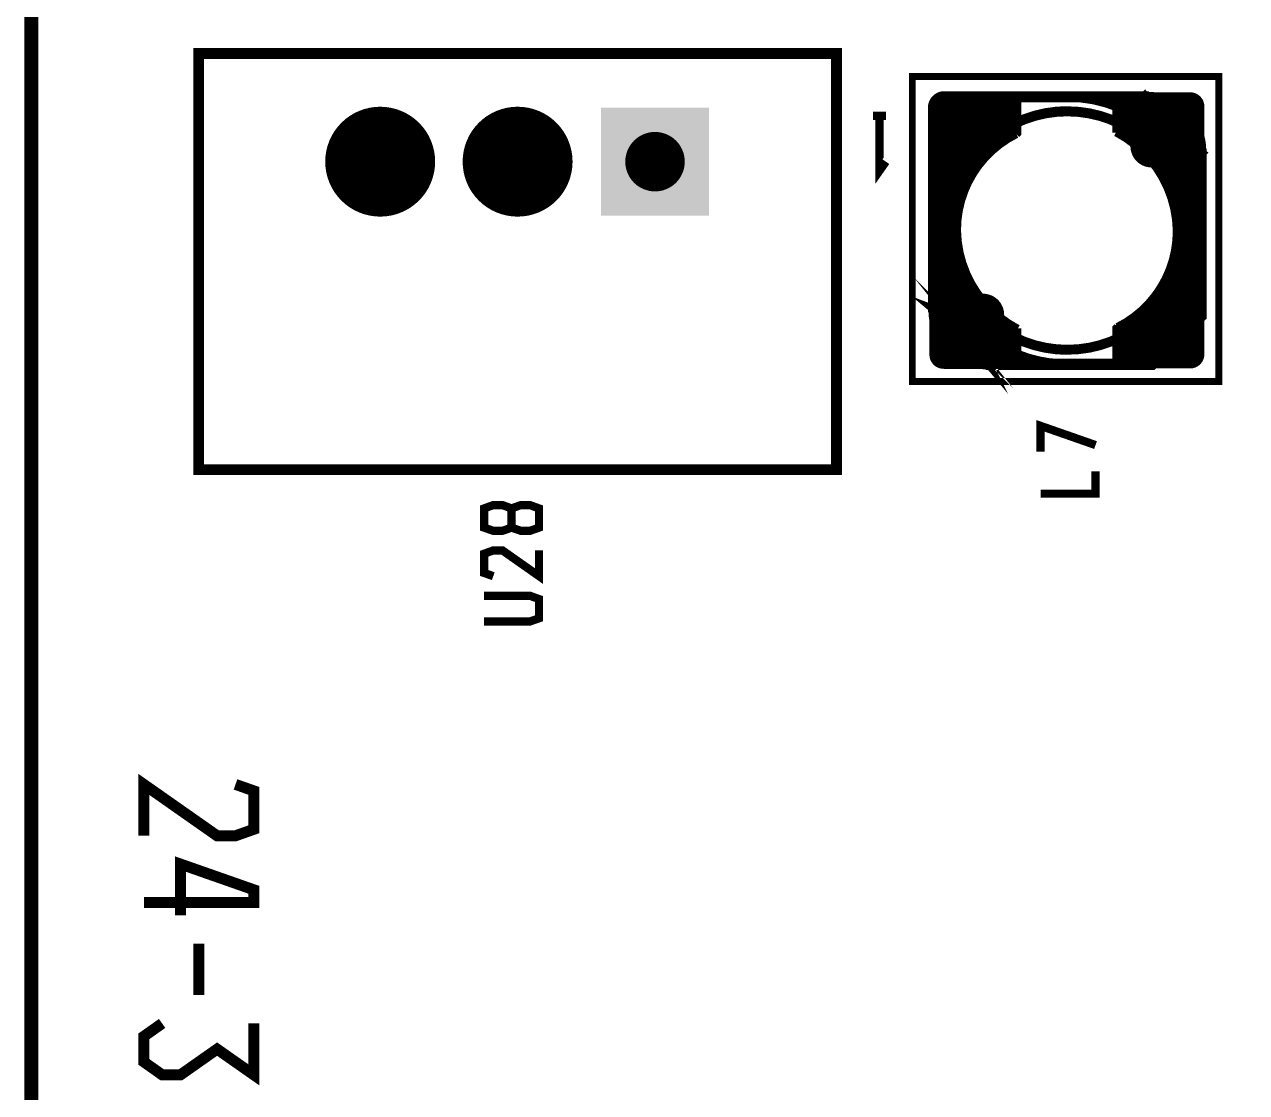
# Model space of a CAD drawing. Extents: x -7 to 310, y -94 to 128.
# Drawn here: x 164.64 to 187.23, y 8.69 to 28.44 of the extents above; entities that cross this region are included whole.
import ezdxf

# ---------------------------------------------------------------- set-up
doc = ezdxf.new("R2010")
doc.units = 0
doc.header["$MEASUREMENT"] = 0
doc.layers.get('0').update_dxf_attribs({"linetype": 'CONTINUOUS'})
for name, color, linetype in [('22-304-2_DRL', 1, 'CONTINUOUS'), ('22-304-2_SMB', 254, 'CONTINUOUS'), ('22-304-2_SSB', 1, 'CONTINUOUS'), ('THRUHOLE_TAP', 7, 'CONTINUOUS')]:
    doc.layers.add(name, color=color, linetype=linetype)

# ---------------------------------------------------------------- blocks, each defined once
blk = doc.blocks.new('ROUND_16')
at = {"const_width": 0.54991}
blk.add_lwpolyline([(-0.274954, 0, 1), (0.274954, 0, 1)], format="xyb", close=True, dxfattribs=at)
blk = doc.blocks.new('SQUARE_10')
blk.add_solid([(0.99949, 0.99949), (0.99949, -0.99949), (-0.99949, 0.99949), (-0.99949, -0.99949)])
blk = doc.blocks.new('ROUND_33')
at = {"const_width": 1.016}
blk.add_lwpolyline([(-0.508, 0, 1), (0.508, 0, 1)], format="xyb", close=True, dxfattribs=at)

msp = doc.modelspace()

# ---------------------------------------------------------------- linework, layer by layer
at = {"layer": '22-304-2_DRL', "const_width": 0.254}
msp.add_lwpolyline([(164.7624520980064, -5.729681991095035), (164.7624520980064, 83.27191800890495), (167.7621920980064, 86.27165800890498), (189.2607520980064, 86.27165800890498), (197.2617520980064, 94.27011800890494), (197.2617520980064, 120.269558008905), (205.2627520980064, 128.270558008905), (269.0624720980064, 128.270558008905), (277.0609320980064, 120.269558008905), (277.0609320980064, 94.27011800890494), (285.0619320980064, 86.27165800890498), (306.5604920980064, 86.27165800890498), (309.5602320980064, 83.27191800890495), (309.5602320980064, 22.27127800890496), (286.5605320980064, -0.7284219910950469)], dxfattribs=at)
at = {"layer": '22-304-2_SMB', "const_width": 0.127}
for points in [[(181.4273920980064, 26.91693800890496, -0.4142136), (181.6255120980064, 27.11505800890497)], [(186.1848120980064, 27.12521800890497, -0.4142136), (186.3829320980064, 26.92709800890496)], [(181.8845920980064, 24.64109800890496, -0.2848582), (182.9767920980064, 26.40639800890496)], [(184.8081320980064, 26.43941800890497, -0.2736465), (185.9257320980064, 24.63601800890495)], [(183.0021920980064, 22.82499800890496, -0.2736465), (181.8845920980064, 24.62839800890497)], [(185.9257320980064, 24.62077800890496, -0.2843909), (184.8335320980064, 22.85801800890496)], [(181.6255120980064, 22.13919800890496, -0.4142136), (181.4273920980064, 22.33731800890496)], [(186.3829320980064, 22.34493800890496, -0.4142136), (186.1848120980064, 22.14681800890496)]]:
    msp.add_lwpolyline(points, format="xyb", dxfattribs=at)
for points in [[(181.5289920980064, 27.08965800890496), (181.5289920980064, 22.16459800890496)], [(181.6255120980064, 27.11759800890496), (181.6305920980064, 27.11753400890495)], [(181.6305920980064, 27.11759800890496), (183.0021920980064, 27.11759800890496), (183.0021920980064, 26.43179800890496), (182.9767920980064, 26.40639800890496)], [(181.6432920980064, 27.11759800890496), (181.6432920980064, 22.13919800890496)], [(181.7575920980064, 27.11759800890496), (181.7575920980064, 22.13919800890496)], [(181.8718920980064, 27.11759800890496), (181.8718920980064, 22.13919800890496)], [(181.9861920980064, 27.11759800890496), (181.9861920980064, 25.26593800890495)], [(182.1004920980064, 27.11759800890496), (182.1004920980064, 25.53771800890496)], [(182.2147920980064, 27.11759800890496), (182.2147920980064, 25.73329800890497)], [(182.3290920980064, 27.11759800890496), (182.3290920980064, 25.88823800890496)], [(182.4433920980064, 27.11759800890496), (182.4433920980064, 26.01523800890496)], [(182.5576920980064, 27.11759800890496), (182.5576920980064, 26.12445800890497)], [(182.6719920980064, 27.11759800890496), (182.6719920980064, 26.21589800890496)], [(182.7862920980064, 27.11759800890496), (182.7862920980064, 26.29717800890496)], [(182.9005920980064, 27.11759800890496), (182.9005920980064, 26.36575800890496)], [(184.8081320980064, 27.12521800890497), (186.1797320980064, 27.12521800890497)], [(184.8081320980064, 27.12521800890497), (184.8081320980064, 26.43941800890497)], [(184.8081320980064, 27.04901800890497), (186.3397520980064, 27.04901800890497)], [(184.9097320980064, 27.12521800890497), (184.9097320980064, 26.38099800890495)], [(185.0240320980064, 27.12521800890497), (185.0240320980064, 26.30987800890496)], [(185.1383320980064, 27.12521800890497), (185.1383320980064, 26.22351800890496)], [(185.2526320980064, 27.12521800890497), (185.2526320980064, 26.12699800890496)], [(185.3669320980064, 27.12521800890497), (185.3669320980064, 26.01269800890496)], [(185.4812320980064, 27.12521800890497), (185.4812320980064, 25.88061800890496)], [(185.5955320980064, 27.12521800890497), (185.5955320980064, 25.71805800890496)], [(185.7098320980064, 27.12521800890497), (185.7098320980064, 25.51739800890496)], [(185.8241320980064, 27.12521800890497), (185.8241320980064, 25.23799800890497)], [(185.9384320980064, 27.12521800890497), (185.9384320980064, 22.14681800890496)], [(186.0527320980064, 27.12521800890497), (186.0527320980064, 22.14681800890496)], [(186.1670320980064, 27.12521800890497), (186.1670320980064, 22.14681800890496)], [(186.1797320980064, 27.12521800890497), (186.1848020980064, 27.12502200890496)], [(186.2813320980064, 27.09981800890496), (186.2813320980064, 22.17221800890496)], [(181.4273920980064, 26.92709800890496), (183.0021920980064, 26.92709800890496)], [(181.4273920980064, 26.91693800890496), (181.4273920980064, 26.91439800890495)], [(181.4273920980064, 26.91439800890495), (181.4273920980064, 22.34239800890496)], [(181.4705720980064, 27.04139800890496), (183.0021920980064, 27.04139800890496)], [(184.8081320980064, 26.93471800890497), (186.3829320980064, 26.93471800890497)], [(184.8081320980064, 26.82041800890497), (186.3829320980064, 26.82041800890497)], [(186.3829320980064, 26.92709800890496), (186.3829320980064, 26.92201800890496)], [(186.3829320980064, 26.92201800890496), (186.3829320980064, 22.35001800890495)], [(181.4273920980064, 26.81279800890496), (183.0021920980064, 26.81279800890496)], [(181.4273920980064, 26.69849800890496), (183.0021920980064, 26.69849800890496)], [(184.8081320980064, 26.70611800890497), (186.3829320980064, 26.70611800890497)], [(181.4273920980064, 26.58419800890496), (183.0021920980064, 26.58419800890496)], [(181.4273920980064, 26.46989800890496), (183.0021920980064, 26.46989800890496)], [(184.8081320980064, 26.59181800890497), (186.3829320980064, 26.59181800890497)], [(184.8081320980064, 26.47751800890497), (186.3829320980064, 26.47751800890497)], [(181.4273920980064, 26.35559800890496), (182.8802720980064, 26.35559800890496)], [(181.4273920980064, 26.24129800890496), (182.7024720980064, 26.24129800890496)], [(184.9427520980064, 26.36321800890497), (186.3829320980064, 26.36321800890497)], [(185.1078520980064, 26.24891800890497), (186.3829320980064, 26.24891800890497)], [(181.4273920980064, 26.12699800890496), (182.5576920980064, 26.12699800890496)], [(181.4273920980064, 26.01269800890496), (182.4383120980064, 26.01269800890496)], [(185.2450120980064, 26.13461800890497), (186.3829320980064, 26.13461800890497)], [(185.3618520980064, 26.02031800890497), (186.3829320980064, 26.02031800890497)], [(181.4273920980064, 25.89839800890496), (182.3367120980064, 25.89839800890496)], [(181.4273920980064, 25.78409800890496), (182.2478120980064, 25.78409800890496)], [(185.4609120980064, 25.90601800890497), (186.3829320980064, 25.90601800890497)], [(185.5472720980064, 25.79171800890497), (186.3829320980064, 25.79171800890497)], [(181.4273920980064, 25.66979800890496), (182.1741520980064, 25.66979800890496)], [(181.4273920980064, 25.55549800890496), (182.1081120980064, 25.55549800890496)], [(185.6209320980064, 25.67741800890497), (186.3829320980064, 25.67741800890497)], [(185.6869720980064, 25.56311800890496), (186.3829320980064, 25.56311800890496)], [(181.4273920980064, 25.44119800890496), (182.0522320980064, 25.44119800890496)], [(181.4273920980064, 25.32689800890496), (182.0065120980064, 25.32689800890496)], [(185.7428520980064, 25.44881800890496), (186.3829320980064, 25.44881800890496)], [(185.7911120980064, 25.33451800890496), (186.3829320980064, 25.33451800890496)], [(181.4273920980064, 25.21259800890496), (181.9684120980064, 25.21259800890496)], [(181.4273920980064, 25.09829800890496), (181.9379320980064, 25.09829800890496)], [(185.8292120980064, 25.22021800890496), (186.3829320980064, 25.22021800890496)], [(185.8622320980064, 25.10591800890496), (186.3829320980064, 25.10591800890496)], [(181.4273920980064, 24.98399800890496), (181.9150720980064, 24.98399800890496)], [(181.4273920980064, 24.86969800890496), (181.8972920980064, 24.86969800890496)], [(185.8876320980064, 24.99161800890496), (186.3829320980064, 24.99161800890496)], [(185.9079520980064, 24.87731800890496), (186.3829320980064, 24.87731800890496)], [(181.4273920980064, 24.75539800890496), (181.8871320980064, 24.75539800890496)], [(181.4273920980064, 24.64109800890496), (181.8845920980064, 24.64109800890496)], [(181.8845920980064, 24.62839800890497), (181.8847140980064, 24.64109800890496)], [(185.9206520980064, 24.76301800890496), (186.3829320980064, 24.76301800890496)], [(185.9257320980064, 24.64871800890496), (186.3829320980064, 24.64871800890496)], [(185.9257320980064, 24.63601800890495), (185.9257900980064, 24.62077800890496)], [(181.4273920980064, 24.52679800890496), (181.8896720980064, 24.52679800890496)], [(181.4273920980064, 24.41249800890496), (181.8998320980064, 24.41249800890496)], [(185.9155720980064, 24.42011800890496), (186.3829320980064, 24.42011800890496)], [(185.9231920980064, 24.53441800890496), (186.3829320980064, 24.53441800890496)], [(181.4273920980064, 24.29819800890496), (181.9176120980064, 24.29819800890496)], [(181.4273920980064, 24.18389800890496), (181.9404720980064, 24.18389800890496)], [(185.8774720980064, 24.19151800890496), (186.3829320980064, 24.19151800890496)], [(185.9003320980064, 24.30581800890496), (186.3829320980064, 24.30581800890496)], [(181.4273920980064, 24.06959800890496), (181.9734920980064, 24.06959800890496)], [(181.4273920980064, 23.95529800890496), (182.0115920980064, 23.95529800890496)], [(181.9861920980064, 24.02641800890495), (181.9861920980064, 22.13919800890496)], [(185.8139720980064, 23.96291800890496), (186.3829320980064, 23.96291800890496)], [(185.8241320980064, 23.99847800890495), (185.8241320980064, 22.14681800890496)], [(185.8495320980064, 24.07721800890496), (186.3829320980064, 24.07721800890496)], [(181.4273920980064, 23.84099800890496), (182.0573120980064, 23.84099800890496)], [(181.4273920980064, 23.72669800890496), (182.1106520980064, 23.72669800890496)], [(182.1004920980064, 23.74701800890496), (182.1004920980064, 22.13919800890496)], [(185.7098320980064, 23.72415800890496), (185.7098320980064, 22.14681800890496)], [(185.7149120980064, 23.73431800890496), (186.3829320980064, 23.73431800890496)], [(185.7682520980064, 23.84861800890496), (186.3829320980064, 23.84861800890496)], [(181.4273920980064, 23.61239800890496), (182.1741520980064, 23.61239800890496)], [(181.4273920980064, 23.49809800890496), (182.2452720980064, 23.49809800890496)], [(182.2147920980064, 23.54381800890496), (182.2147920980064, 22.13919800890496)], [(185.5802920980064, 23.50571800890496), (186.3829320980064, 23.50571800890496)], [(185.5955320980064, 23.53111800890495), (185.5955320980064, 22.14681800890496)], [(185.6514120980064, 23.62001800890496), (186.3829320980064, 23.62001800890496)], [(181.4273920980064, 23.38379800890496), (182.3290920980064, 23.38379800890496)], [(181.4273920980064, 23.26949800890496), (182.4256120980064, 23.26949800890496)], [(182.3290920980064, 23.38379800890496), (182.3290920980064, 22.13919800890496)], [(182.4433920980064, 23.25171800890496), (182.4433920980064, 22.13919800890496)], [(185.3669320980064, 23.24663800890497), (185.3669320980064, 22.14681800890496)], [(185.3948720980064, 23.27711800890496), (186.3829320980064, 23.27711800890496)], [(185.4812320980064, 23.37617800890496), (185.4812320980064, 22.14681800890496)], [(185.4939320980064, 23.39141800890496), (186.3829320980064, 23.39141800890496)], [(181.4273920980064, 23.15519800890496), (182.5373720980064, 23.15519800890496)], [(181.4273920980064, 23.04089800890496), (182.6694520980064, 23.04089800890496)], [(182.5576920980064, 23.13741800890496), (182.5576920980064, 22.13919800890496)], [(182.6719920980064, 23.03835800890496), (182.6719920980064, 22.13919800890496)], [(185.1383320980064, 23.04597800890495), (185.1383320980064, 22.14681800890496)], [(185.1408720980064, 23.04851800890496), (186.3829320980064, 23.04851800890496)], [(185.2526320980064, 23.13995800890496), (185.2526320980064, 22.14681800890496)], [(185.2805720980064, 23.16281800890496), (186.3829320980064, 23.16281800890496)], [(181.4273920980064, 22.92659800890496), (182.8294720980064, 22.92659800890496)], [(181.4273920980064, 22.81229800890496), (183.0021920980064, 22.81229800890496)], [(182.7862920980064, 22.95453800890496), (182.7862920980064, 22.13919800890496)], [(182.9005920980064, 22.88087800890496), (182.9005920980064, 22.13919800890496)], [(183.0021920980064, 22.82499800890496), (183.0021920980064, 22.13919800890496)], [(184.8335320980064, 22.85801800890496), (184.8081320980064, 22.83261800890496), (184.8081320980064, 22.14681800890496), (186.1797320980064, 22.14681800890496), (186.1848120980064, 22.14681800890496)], [(184.8081320980064, 22.81991800890496), (186.3829320980064, 22.81991800890496)], [(184.9097320980064, 22.89865800890496), (184.9097320980064, 22.14681800890496)], [(184.9732320980064, 22.93421800890496), (186.3829320980064, 22.93421800890496)], [(185.0240320980064, 22.96723800890496), (185.0240320980064, 22.14681800890496)], [(181.4273920980064, 22.69799800890496), (183.0021920980064, 22.69799800890496)], [(181.4273920980064, 22.58369800890496), (183.0021920980064, 22.58369800890496)], [(184.8081320980064, 22.70561800890496), (186.3829320980064, 22.70561800890496)], [(184.8081320980064, 22.59131800890496), (186.3829320980064, 22.59131800890496)], [(181.4273920980064, 22.46939800890496), (183.0021920980064, 22.46939800890496)], [(181.4273920980064, 22.35509800890496), (183.0021920980064, 22.35509800890496)], [(181.4273920980064, 22.33731800890496), (181.4274560980064, 22.34239800890496)], [(184.8081320980064, 22.47701800890496), (186.3829320980064, 22.47701800890496)], [(184.8081320980064, 22.36271800890496), (186.3829320980064, 22.36271800890496)], [(186.3829320980064, 22.35001800890495), (186.3829960980064, 22.34493800890496)], [(181.4527920980064, 22.24079800890496), (183.0021920980064, 22.24079800890496)], [(181.6255120980064, 22.13919800890496), (181.6305920980064, 22.13919800890496)], [(181.6305920980064, 22.13919800890496), (183.0021920980064, 22.13919800890496)], [(184.8081320980064, 22.24841800890496), (186.3575320980064, 22.24841800890496)]]:
    msp.add_lwpolyline(points, dxfattribs=at)
at = {"layer": '22-304-2_SSB'}
for points, const_width in [([(179.6468520980064, 27.90499800890495), (179.6468520980064, 20.21133800890496), (167.8561720980064, 20.21133800890496), (167.8561720980064, 27.90499800890495), (179.6468520980064, 27.90499800890495)], 0.20066), ([(186.7131320980064, 27.48081800890496), (181.0489320980064, 27.48081800890496), (181.0489320980064, 21.84201800890496), (186.7131320980064, 21.84201800890496), (186.7131320980064, 27.48081800890496)], 0.127), ([(181.6229720980064, 27.08965800890496), (182.8599520980064, 27.08965800890496), (182.8599520980064, 26.71881800890496)], 0.1524), ([(181.6382120980064, 27.13283800890495), (185.3466120980064, 27.13283800890495), (185.3466120980064, 27.07949800890496), (181.6255120980064, 27.07949800890496)], 0.1524), ([(181.6382120980064, 27.13283800890495), (181.6382120980064, 27.12267800890496)], 0.1524), ([(182.8929720980064, 26.69849800890496), (182.8929720980064, 27.12267800890496), (181.6382120980064, 27.12267800890496)], 0.1524), ([(183.9140520980064, 27.12267800890496), (183.9140520980064, 27.08965800890496), (183.9165920980064, 27.08965800890496)], 0.1524), ([(184.8335320980064, 26.61467800890496), (185.3466120980064, 27.13029800890496), (185.8317520980064, 26.54863800890496), (186.4108720980064, 26.06603800890495), (185.8977920980064, 25.55295800890497)], 0.1524), ([(185.9054120980064, 25.60883800890495), (186.3600720980064, 26.06349800890496), (185.8063520980064, 26.52831800890496), (185.3466120980064, 27.07949800890496), (184.8919520980064, 26.62483800890496)], 0.1524), ([(185.3237520980064, 27.12013800890496), (185.3923320980064, 27.12246000890497)], 0.1524), ([(185.3237520980064, 27.12013800890496), (185.3339120980064, 27.09219800890496), (185.8063520980064, 26.52577800890496), (185.8317520980064, 26.54863800890496), (185.3618520980064, 27.10997800890496)], 0.1524), ([(186.3854720980064, 26.06603800890495), (186.3829320980064, 26.06857800890496), (185.8190520980064, 26.53847800890496), (185.3466120980064, 27.10235800890496), (185.3466120980064, 27.10489800890495), (185.3618520980064, 27.10997800890496), (185.3694720980064, 27.08965800890496)], 0.1524), ([(185.3466120980064, 27.10489800890495), (185.3923320980064, 27.10489800890495)], 0.1524), ([(185.3694720980064, 27.08965800890496), (185.3922960980064, 27.08885600890495)], 0.1524), ([(181.4654920980064, 26.90677800890496), (181.4654920980064, 23.19837800890495), (181.4121520980063, 23.19837800890495), (181.4121520980063, 26.90677800890496)], 0.1524), ([(181.4223120980064, 26.90931800890496), (181.4223120980064, 25.61645800890496), (181.8185520980064, 25.61645800890496), (181.8185520980064, 25.64947800890496), (181.4553320980064, 25.64947800890496), (181.4553320980064, 26.91947800890496)], 0.1524), ([(185.0621320980064, 26.80517800890496), (185.0773720980064, 26.83565800890496)], 0.1524), ([(180.3224920980064, 26.75183800890495), (180.5587120980064, 26.75183800890495)], 0.1524), ([(180.4393320980064, 26.75183800890495), (180.4393320980064, 25.73583800890496), (180.5587120980064, 25.90601800890497)], 0.1524), ([(185.2500920980064, 25.99237800890496), (185.2729520980064, 25.96697800890496), (185.8317520980064, 26.52577800890496), (185.8063520980064, 26.55117800890496), (185.2500920980064, 25.99237800890496)], 0.1524), ([(186.3702320980064, 26.09143800890496), (185.8292120980064, 26.55117800890496), (185.8063520980064, 26.52577800890496), (186.3727720980064, 26.05333800890496), (186.4007120980064, 26.04063800890496)], 0.1524), ([(185.6564920980064, 25.97967800890495), (185.6768120980064, 25.95427800890496), (185.6641120980064, 25.94157800890495)], 0.1524), ([(185.6539520980064, 25.95681800890496), (185.6793520980063, 25.97713800890496)], 0.1524), ([(185.6641120980064, 25.94157800890495), (185.6768120980064, 25.95427800890496)], 0.1524), ([(186.3626120980064, 23.05867800890496), (186.3626120980064, 26.06603800890495), (186.4134120980064, 26.06603800890495), (186.4134120980064, 23.03581800890495)], 0.1524), ([(186.3702320980064, 26.11175800890496), (186.3700240980064, 26.09144200890496)], 0.1524), ([(186.3854720980064, 26.11175800890496), (186.3844240980064, 26.06608600890496)], 0.1524), ([(186.4032520980064, 26.10921800890496), (186.4009240980064, 26.04062200890496)], 0.1524), ([(186.1187720980064, 25.79171800890497), (186.0882920980064, 25.77647800890496), (186.1517920980064, 25.65201800890496), (186.1695720980064, 25.60883800890495), (186.1873520980064, 25.56565800890496), (186.2051320980064, 25.52247800890495), (186.2229120980064, 25.47929800890496), (186.2381520980064, 25.43357800890496), (186.2533920980064, 25.39039800890497), (186.2660920980064, 25.34467800890496), (186.2787920980064, 25.29895800890496), (186.2914920980064, 25.25323800890496), (186.3041920980064, 25.20751800890496), (186.3143520980064, 25.16179800890497), (186.3397520980064, 25.02209800890496), (186.3473720980064, 24.97383800890496), (186.3549920980064, 24.92557800890496), (186.3600720980064, 24.87731800890496), (186.3702320980064, 24.63347800890496), (186.3676920980064, 24.49885800890496), (186.3626120980064, 24.41249800890496), (186.3575320980064, 24.36677800890496), (186.3524520980064, 24.32359800890497), (186.3067320980064, 24.06959800890496), (186.2965720980064, 24.02895800890497), (186.2864120980064, 23.98577800890496), (186.2356120980064, 23.82321800890496), (186.2203720980064, 23.78511800890496), (186.2051320980064, 23.74447800890496), (186.1898920980064, 23.70637800890496), (186.1390920980064, 23.58953800890497), (186.1695720980064, 23.57683800890496), (186.1873520980064, 23.61493800890496), (186.2203720980064, 23.69367800890495), (186.2381520980064, 23.73177800890495), (186.2508520980064, 23.77241800890496), (186.2660920980064, 23.81305800890496), (186.3168920980064, 23.97815800890496), (186.3295920980064, 24.01879800890497), (186.3397520980064, 24.06197800890496), (186.3473720980064, 24.10515800890497), (186.3575320980064, 24.14833800890496), (186.3727720980064, 24.23215800890496), (186.3803920980064, 24.27787800890496), (186.3854720980064, 24.32105800890496), (186.3905520980064, 24.36423800890496), (186.3956320980064, 24.40995800890497), (186.4007120980064, 24.49885800890496), (186.4032520980064, 24.63347800890496), (186.3930920980064, 24.87985800890496), (186.3880120980064, 24.93065800890496), (186.3803920980064, 24.97891800890496), (186.3727720980064, 25.02717800890495), (186.3245120980064, 25.26339800890496), (186.3118120980064, 25.30911800890496), (186.2991120980064, 25.35483800890496), (186.2838720980064, 25.40055800890497), (186.2686320980064, 25.44627800890495), (186.2178320980064, 25.57835800890496), (186.2000520980064, 25.62153800890496), (186.1797320980064, 25.66471800890496), (186.1187720980064, 25.79171800890497)], 0.1524), ([(181.8033120980064, 25.63931800890497), (181.8337920980064, 25.62407800890496)], 0.1524), ([(181.4553320980064, 24.63347800890496), (181.4223120980064, 24.63347800890496)], 0.1524), ([(181.4223120980064, 24.62839800890497), (181.4223160980064, 24.63347800890496)], 0.1524), ([(181.4553320980064, 24.62839800890497), (181.4553360980064, 24.63347800890496)], 0.1524), ([(181.4400920980064, 23.19837800890495), (181.4426320980064, 23.19583800890496), (182.0065120980064, 22.72593800890496), (181.9963520980064, 22.73863800890496), (182.0192120980064, 22.71577800890496), (182.5780120980064, 23.27457800890495), (182.5526120980064, 23.29743800890496), (181.9963520980064, 22.73863800890496)], 0.1524), ([(181.9963520980064, 22.71323800890497), (181.4172320980064, 23.19837800890495), (181.9303120980064, 23.71145800890496), (181.9480920980064, 23.67335800890496)], 0.1524), ([(181.9201520980064, 23.65557800890495), (181.4654920980064, 23.20091800890496), (182.0166720980064, 22.73863800890496), (182.4814920980064, 22.18491800890496), (182.9361520980063, 22.63957800890496)], 0.1524), ([(181.7067920980064, 23.47269800890496), (181.7372720980064, 23.48793800890496)], 0.1524), ([(184.9402120980064, 22.54051800890495), (184.8894120980064, 22.54051800890495), (184.8894120980064, 22.13157800890497), (185.4939320980064, 22.13157800890497), (186.4134120980064, 23.03581800890495), (186.4134120980064, 23.60985800890496), (185.9663720980064, 23.60985800890496), (185.9308120980064, 23.54127800890495), (185.9003320980064, 23.48793800890496), (185.8063520980064, 23.33553800890496), (185.7707920980064, 23.28727800890496), (185.6590320980064, 23.14503800890496), (185.6209320980064, 23.09931800890496), (185.5802920980064, 23.05613800890497), (185.5371120980064, 23.01295800890496), (185.4939320980064, 22.97231800890496), (185.4507520980064, 22.93167800890495), (185.4050320980064, 22.89103800890496), (185.3135920980064, 22.81483800890496), (185.2653320980064, 22.77927800890495), (185.0646720980064, 22.64719800890497), (185.0113320980064, 22.61925800890496), (184.9579920980064, 22.58877800890497), (184.9046520980064, 22.56337800890496), (184.9275120980064, 22.51765800890496), (185.0367320980064, 22.57353800890496), (185.0900720980064, 22.60401800890496), (185.2958120980064, 22.73863800890496), (185.3440720980064, 22.77419800890496), (185.5752120980064, 22.97739800890496), (185.6183920980064, 23.02057800890496), (185.6590320980064, 23.06629800890497), (185.6996720980064, 23.11201800890495), (185.7377720980064, 23.16027800890495), (185.7758720980064, 23.20853800890497), (185.8825520980064, 23.35839800890496), (185.9155720980064, 23.40919800890497), (185.9460520980064, 23.46253800890496), (185.9765320980064, 23.51587800890496), (185.9968520980064, 23.55651800890496), (186.3626120980064, 23.55651800890496), (186.3626120980064, 23.05867800890496), (185.4736120980064, 22.18491800890496), (184.9402120980064, 22.18491800890496), (184.9402120980064, 22.54051800890495)], 0.1524), ([(181.4553320980064, 23.17551800890496), (181.4350120980064, 23.18313800890496), (181.9963520980064, 22.71323800890497), (182.0065120980064, 22.72593800890496), (182.4764120980064, 22.16205800890496), (182.4789520980064, 22.15951800890495)], 0.1524), ([(181.4223120980064, 23.15265800890496), (181.4246420980064, 23.22125400890496)], 0.1524), ([(182.9920320980064, 22.64973800890496), (182.4789520980064, 22.13665800890496), (181.9963520980064, 22.71323800890497), (182.0166720980064, 22.73863800890496), (181.4502520980064, 23.21107800890496), (181.4248520980064, 23.22123800890496)], 0.1524), ([(181.4375520980064, 23.15265800890496), (181.4386040980064, 23.19844800890496)], 0.1524), ([(182.1462120980064, 23.28981800890496), (182.1716120980064, 23.30759800890496)], 0.1524), ([(182.1487520980064, 23.31267800890495), (182.1690720980064, 23.28727800890496)], 0.1524), ([(181.4553320980064, 23.15265800890496), (181.4555980980064, 23.17551200890496)], 0.1524), ([(182.5018120980064, 22.14427800890496), (182.4916520980064, 22.17221800890496), (182.0192120980064, 22.73609800890496), (181.9938120980064, 22.71577800890496), (182.4637120980064, 22.15443800890496), (182.4535520980064, 22.17475800890496)], 0.1524), ([(182.5932520980064, 22.86817800890496), (182.5653120980064, 22.88849800890496)], 0.1524), ([(182.5703920980064, 22.86563800890497), (182.5881720980064, 22.89103800890496)], 0.1524), ([(183.9140520980064, 22.14173800890497), (183.9140520980064, 22.17475800890496), (183.6676720980064, 22.18745800890495), (183.5711520980064, 22.19761800890495), (183.5254320980064, 22.20523800890496), (183.3831920980064, 22.23063800890496), (183.3374720980064, 22.24333800890496), (183.2917520980064, 22.25349800890496), (183.2003120980064, 22.27889800890496), (183.1545920980064, 22.29413800890497), (183.1114120980064, 22.30937800890496), (183.0225120980064, 22.33985800890495), (182.9793320980064, 22.35763800890496), (182.8929720980064, 22.39573800890496), (182.7685120980064, 22.45669800890497), (182.7532720980064, 22.42621800890495), (182.8802720980064, 22.36525800890496), (182.9234520980064, 22.34493800890496), (182.9666320980064, 22.32715800890496), (183.1012520980064, 22.27635800890496), (183.1444320980064, 22.26111800890496), (183.1901520980064, 22.24841800890496), (183.2358720980064, 22.23317800890496), (183.2841320980064, 22.22301800890496), (183.5203520980064, 22.17221800890496), (183.5686120980064, 22.16459800890496), (183.6651320980064, 22.15443800890496), (183.9140520980064, 22.14173800890497)], 0.1524), ([(182.4535520980064, 22.17475800890496), (182.4332320980064, 22.17454800890496)], 0.1524), ([(182.4789520980064, 22.15951800890495), (182.4332320980064, 22.15846800890496)], 0.1524), ([(182.5018120980064, 22.14427800890496), (182.4332320980064, 22.14195000890496)], 0.1524), ([(185.4736120980064, 22.18491800890496), (182.4789520980064, 22.18491800890496), (182.4789520980064, 22.13157800890497), (185.4939320980064, 22.13157800890497)], 0.1524), ([(184.4347520980064, 20.66599800890496), (183.4187520980064, 21.02159800890496), (183.4187520980064, 20.54661800890496)], 0.1524), ([(184.4347520980064, 20.18339800890496), (184.4347520980064, 19.76683800890495), (183.4187520980064, 19.76683800890495)], 0.1524), ([(173.6397520980064, 19.49505800890496), (173.4721120980064, 19.55601800890496), (173.3019320980064, 19.55601800890496), (173.1317520980064, 19.49505800890496), (173.1317520980064, 19.13945800890497), (173.3019320980064, 19.08103800890495), (173.4721120980064, 19.08103800890495), (173.6397520980064, 19.13945800890497), (173.6397520980064, 19.49505800890496), (173.8099320980064, 19.55601800890496), (173.9801120980064, 19.55601800890496), (174.1477520980064, 19.49505800890496), (174.1477520980064, 19.13945800890497), (173.9801120980064, 19.08103800890495), (173.8099320980064, 19.08103800890495), (173.6397520980064, 19.13945800890497)], 0.1524), ([(174.1477520980064, 18.71781800890496), (174.1477520980064, 18.24283800890495), (173.4721120980064, 18.71781800890496), (173.3019320980064, 18.71781800890496), (173.1317520980064, 18.65685800890496), (173.1317520980064, 18.30125800890497), (173.3019320980064, 18.24283800890495)], 0.1524), ([(173.1317520980064, 17.87961800890496), (173.9801120980064, 17.87961800890496), (174.1477520980064, 17.81865800890496), (174.1477520980064, 17.46305800890497), (173.9801120980064, 17.40463800890495), (173.1317520980064, 17.40463800890495)], 0.1524), ([(166.8427120980064, 13.44223800890497), (166.8427120980064, 14.39219800890496), (168.1965320980064, 13.44223800890497), (168.5368920980064, 13.44223800890497), (168.8747120980064, 13.56161800890496), (168.8747120980064, 14.27281800890496), (168.5368920980064, 14.39219800890496)], 0.2032), ([(167.5208920980064, 11.96903800890496), (167.5208920980064, 12.91899800890496), (168.8747120980064, 12.44401800890496), (168.8747120980064, 12.20779800890496), (166.8427120980064, 12.20779800890496)], 0.2032), ([(167.8587120980064, 10.49583800890497), (167.8587120980064, 11.44579800890496)], 0.2032), ([(167.1805320980064, 9.972598008904953), (166.8427120980064, 9.733838008904968), (166.8427120980064, 9.261398008904962), (167.1805320980064, 9.022638008904963), (167.5208920980064, 9.022638008904963), (168.1965320980064, 9.497618008904965), (168.8747120980064, 9.022638008904963), (168.8747120980064, 9.972598008904953)], 0.2032)]:
    msp.add_lwpolyline(points, dxfattribs=dict(at, const_width=const_width))
at = {"layer": '22-304-2_SSB', "const_width": 0.1524}
for points in [[(181.4121520980063, 26.90677800890496, -0.4142136), (181.6382120980064, 27.13283800890495)], [(181.4223120980064, 26.90931800890496, -0.410772), (181.6382120980064, 27.12267800890496)], [(181.4553320980064, 26.91947800890496, -0.3702317), (181.6229720980064, 27.08965800890496)], [(181.4654920980064, 26.90677800890496, -0.3928763), (181.6255120980064, 27.07949800890496)], [(183.9165920980064, 27.12267800890496, -0.1222353), (185.0768780980064, 26.83472000890497)], [(183.9165920980064, 27.08965800890496, -0.122193), (185.0622660980064, 26.80542800890495)], [(185.3923320980064, 27.12267800890496, -0.4142136), (186.4057920980064, 26.10921800890496)], [(185.3923320980064, 27.10489800890495, -0.4142136), (186.3854720980064, 26.11175800890496)], [(185.3923320980064, 27.08965800890496, -0.4142136), (186.3702320980064, 26.11175800890496)], [(181.6915520980064, 24.63347800890496, -0.4142136), (183.9140520980064, 26.85597800890496)], [(181.7245720980064, 24.63347800890496, -0.4142136), (183.9115120980064, 26.82041800890497)], [(183.9115120980064, 26.82041800890497, -0.162099), (185.2224580980064, 26.38394400890496)], [(183.9140520980064, 26.85343800890496, -0.1659821), (185.2715140980064, 26.39004200890496)], [(181.8033120980064, 25.63931800890497, -0.1655131), (182.8603280980064, 26.71807200890495)], [(181.8337920980064, 25.62407800890496, -0.1677032), (182.8933340980064, 26.69777000890495)], [(184.8335320980064, 26.61467800890496, -0.0516995), (185.2219220980064, 26.38322800890496)], [(184.8919520980064, 26.62483800890496, -0.0503074), (185.2709580980064, 26.38932600890496)], [(185.1561120980064, 26.19049800890495, -0.1664177), (185.2221840980064, 26.38351200890496)], [(185.1561120980064, 26.19049800890495, -0.1664177), (185.2221840980064, 26.38351200890496)], [(185.1891320980064, 26.19049800890495, -0.1972573), (185.2704440980064, 26.38858600890497)], [(185.1891320980064, 26.19049800890495, -0.1972573), (185.2704440980064, 26.38858600890497)], [(185.4710720980064, 25.87553800890495, -0.4142136), (185.1561120980064, 26.19049800890495)], [(185.4710720980064, 25.90855800890496, -0.4142136), (185.1891320980064, 26.19049800890495)], [(185.4710720980064, 25.90855800890496, -0.4142136), (185.1891320980064, 26.19049800890495)], [(185.6691920980064, 25.98983800890495, -0.1972575), (185.4710720980064, 25.90851400890496)], [(185.6564920980064, 25.97967800890495, -0.1823268), (185.4710720980064, 25.90974000890496)], [(185.6768120980064, 25.95427800890496, -0.1810765), (185.4710720980064, 25.87724400890497)], [(185.6641120980064, 25.94157800890495, -0.1664185), (185.4710720980064, 25.87549800890496)], [(185.6539520980064, 25.95681800890496, -0.0547598), (185.8975200980064, 25.55283200890496)], [(185.6641120980064, 25.94157800890495, -0.1620988), (186.1004840980064, 24.63093800890496)], [(185.6691920980064, 25.98983800890495, -0.165982), (186.1322100980064, 24.63347800890496)], [(185.6793520980063, 25.97713800890496, -0.0493592), (185.9063760980064, 25.60930800890496)], [(181.7067920980064, 23.47269800890496, -0.1216548), (181.4213760980064, 24.62839800890497)], [(181.7372720980064, 23.48793800890496, -0.1218502), (181.4551540980063, 24.62839800890497)], [(182.1462120980064, 23.28981800890496, -0.1639217), (181.6935400980064, 24.63347800890496)], [(182.1716120980064, 23.30759800890496, -0.1642446), (181.7240000980064, 24.63347800890496)], [(186.1340120980064, 24.63347800890496, -0.4142136), (183.9140520980064, 22.41351800890496)], [(186.1009920980064, 24.63093800890496, -0.4142136), (183.9140520980064, 22.44399800890496)], [(182.1563720980064, 23.27457800890495, -0.0505341), (181.9195640980064, 23.65529000890496)], [(182.1614520980064, 23.32283800890497, -0.0471365), (181.9478540980064, 23.67324200890496)], [(182.1487520980064, 23.31267800890495, -0.1797101), (182.3544920980064, 23.38909200890497)], [(182.1563720980064, 23.27457800890495, -0.1972575), (182.3544920980064, 23.35590200890496)], [(182.1614520980064, 23.32283800890497, -0.1664185), (182.3544920980064, 23.38891800890497)], [(182.1690720980064, 23.28727800890496, -0.1807943), (182.3544920980064, 23.35658800890496)], [(182.3544920980064, 23.38887800890495, -0.4142136), (182.6694520980064, 23.07391800890495)], [(182.3544920980064, 23.38887800890495, -0.4142136), (182.6694520980064, 23.07391800890495)], [(182.3544920980064, 23.35585800890496, -0.4142136), (182.6364320980064, 23.07391800890495)], [(182.3544920980064, 23.35585800890496, -0.4142136), (182.6364320980064, 23.07391800890495)], [(182.4332320980064, 22.14173800890497, -0.4142136), (181.4223120980064, 23.15265800890496)], [(182.4332320980064, 22.15697800890496, -0.4142136), (181.4375520980064, 23.15265800890496)], [(182.4332320980064, 22.17475800890496, -0.4142136), (181.4553320980064, 23.15265800890496)], [(182.6364320980064, 23.07391800890495, -0.197256), (182.5551220980064, 22.87583000890496)], [(182.6364320980064, 23.07391800890495, -0.1823261), (182.5662000980064, 22.88771800890495)], [(182.6694520980064, 23.07391800890495, -0.1797099), (182.5930900980064, 22.86831800890496)], [(182.6694520980064, 23.07391800890495, -0.1664167), (182.6033820980064, 22.88090400890496)], [(183.9140520980064, 22.41097800890496, -0.1660348), (182.5546760980064, 22.87518200890496)], [(182.9361520980063, 22.63957800890496, -0.04879890000000001), (182.5700880980064, 22.86523800890495)], [(182.9920320980064, 22.64973800890496, -0.0536722), (182.5894300980064, 22.89269400890495)], [(183.9140520980064, 22.44399800890496, -0.1620988), (182.6031080980064, 22.88047200890496)]]:
    msp.add_lwpolyline(points, format="xyb", dxfattribs=at)

# ---------------------------------------------------------------- block references
at = {"layer": '22-304-2_DRL', "xscale": -1}
for p in [(171.2115120980064, 25.90601800890497), (173.7515120980064, 25.90601800890497), (176.2915120980064, 25.90601800890497)]:
    msp.add_blockref('ROUND_16', p, dxfattribs=at)
at = {"layer": '22-304-2_SMB', "xscale": -1}
for name, p in [('ROUND_33', (171.2115120980064, 25.90601800890497)), ('ROUND_33', (173.7515120980064, 25.90601800890497)), ('SQUARE_10', (176.2915120980064, 25.90601800890497))]:
    msp.add_blockref(name, p, dxfattribs=at)
at = {"layer": 'THRUHOLE_TAP', "xscale": -1}
for p in [(171.2115120980064, 25.90601800890497), (173.7515120980064, 25.90601800890497), (176.2915120980064, 25.90601800890497)]:
    msp.add_blockref('ROUND_16', p, dxfattribs=at)

doc.saveas('drawing.dxf')
